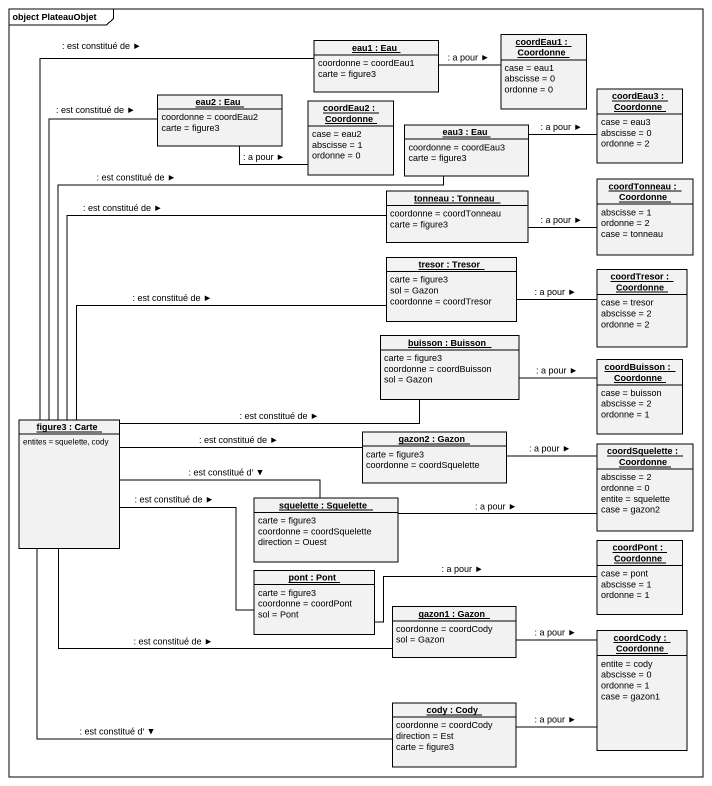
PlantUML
@startuml
mainframe object PlateauObjet
hide circle
hide empty members
object "eau1 : Eau" as eau1 {
  coordonne = coordEau1
  carte = figure3
}
object "coordEau1 : Coordonne" as coordEau1 {
  case = eau1
  abscisse = 0
  ordonne = 0
}
object "eau2 : Eau" as eau2 {
  coordonne = coordEau2
  carte = figure3
}
object "coordEau2 : Coordonne" as coordEau2 {
  case = eau2
  abscisse = 1
  ordonne = 0
}
object "coordEau3 : Coordonne" as coordEau3 {
  case = eau3
  abscisse = 0
  ordonne = 2
}
object "eau3 : Eau" as eau3 {
  coordonne = coordEau3
  carte = figure3
}
object "coordTonneau : Coordonne" as coordTonneau {
  abscisse = 1
  ordonne = 2
  case = tonneau
}
object "tonneau : Tonneau" as tonneau {
  coordonne = coordTonneau
  carte = figure3
}
object "tresor : Tresor" as tresor {
  carte = figure3
  sol = Gazon
  coordonne = coordTresor
}
object "coordTresor : Coordonne" as coordTresor {
  case = tresor
  abscisse = 2
  ordonne = 2
}
object "buisson : Buisson" as buisson {
  carte = figure3
  coordonne = coordBuisson
  sol = Gazon
}
object "coordBuisson : Coordonne" as coordBuisson {
  case = buisson
  abscisse = 2
  ordonne = 1
}
object "figure3 : Carte" as figure3 {
  entites = squelette, cody
}
object "gazon2 : Gazon" as gazon2 {
  carte = figure3
  coordonne = coordSquelette
}
object "coordSquelette : Coordonne" as coordSquelette {
  abscisse = 2
  ordonne = 0
  entite = squelette
  case = gazon2
}
object "squelette : Squelette" as squelette {
  carte = figure3
  coordonne = coordSquelette
  direction = Ouest
}
object "pont : Pont" as pont {
  carte = figure3
  coordonne = coordPont
  sol = Pont
}
object "coordPont : Coordonne" as coordPont {
  case = pont
  abscisse = 1
  ordonne = 1
}
object "gazon1 : Gazon" as gazon1 {
  coordonne = coordCody
  sol = Gazon
}
object "coordCody : Coordonne" as coordCody {
  entite = cody
  abscisse = 0
  ordonne = 1
  case = gazon1
}
object "cody : Cody" as cody {
  coordonne = coordCody
  direction = Est
  carte = figure3
}
eau1 -right- coordEau1 : : a pour ►
eau2 -right- coordEau2 : : a pour ►
eau3 -right- coordEau3 : : a pour ►
tonneau -right- coordTonneau : : a pour ►
tresor -right- coordTresor : : a pour ►
buisson -right- coordBuisson : : a pour ►
figure3 -up- eau1 : : est constitué de ►
figure3 -up- eau2 : : est constitué de ►
figure3 -up- eau3 : : est constitué de ►
figure3 -up- tonneau : : est constitué de ►
figure3 -right- tresor : : est constitué de ►
figure3 -right- buisson : : est constitué de ►
figure3 -right- gazon2 : : est constitué de ►
figure3 -right- squelette : : est constitué d' ▼
figure3 -right- pont : : est constitué de ►
figure3 -right- gazon1 : : est constitué de ►
figure3 -- cody : : est constitué d' ▼
gazon2 -right- coordSquelette : : a pour ►
squelette -right- coordSquelette : : a pour ►
pont -right- coordPont : : a pour ►
gazon1 -right- coordCody : : a pour ►
cody -right- coordCody : : a pour ►
@enduml
